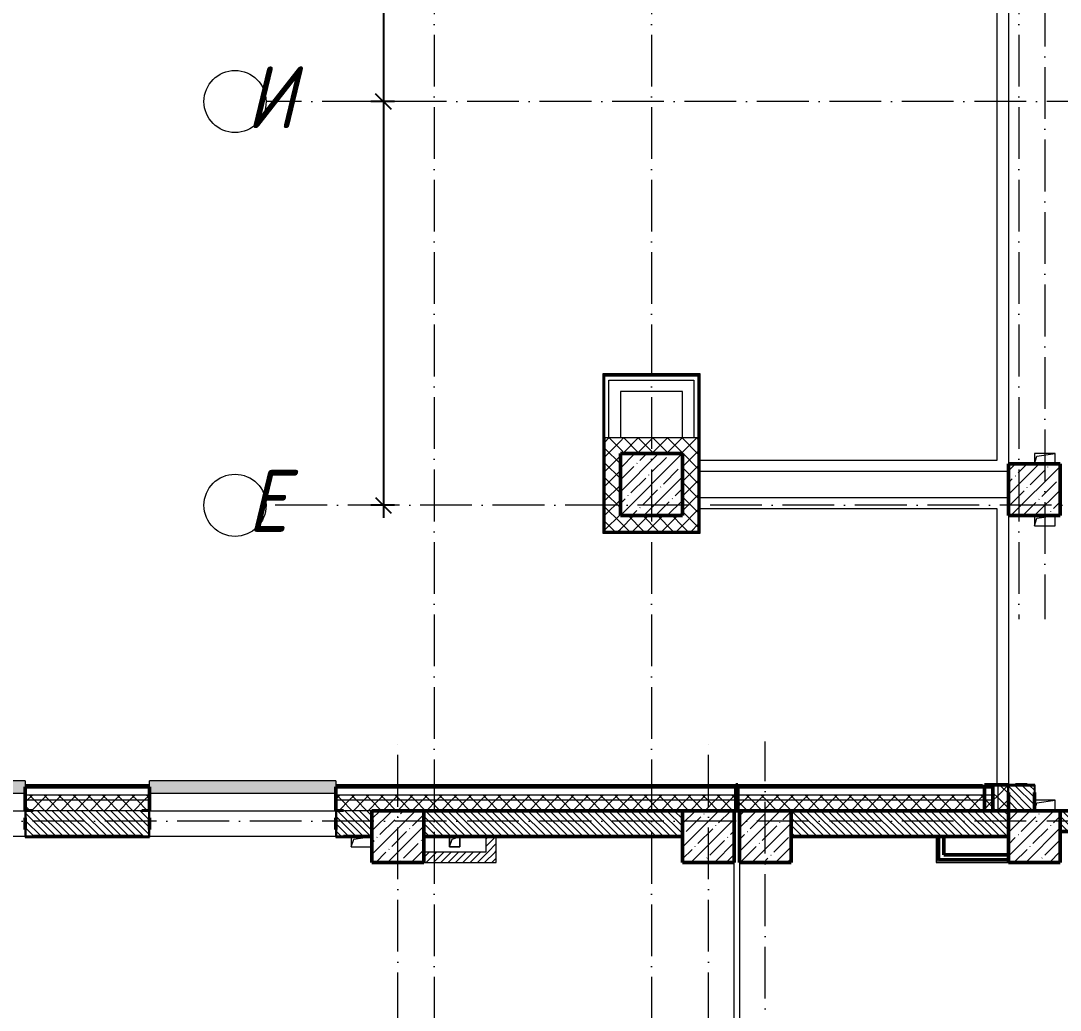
# Model space of a CAD drawing. Header units: millimetres. Extents: x -401725 to 250493, y 305116 to 802890.
# Drawn here: x -111559 to -101515, y 466570 to 476127 of the extents above; entities that cross this region are included whole.
import ezdxf

# ---------------------------------------------------------------- set-up
doc = ezdxf.new("R2010")
doc.units = ezdxf.units.MM
doc.linetypes.add('50_200_ШТРИХ_1Т_ш5_п1_п1_', pattern=[700, 500, -100, 0, -100])
for name, color, linetype, lineweight in [('A-____-____-DIMS', 7, 'Continuous', 9), ('A-FLOR-____-OTLN', 7, 'Continuous', 9), ('A-GENM-____-MCUT', 7, 'Continuous', 25), ('A-GENM-____-OTLN', 7, 'Continuous', 9), ('A-GENM-____-OTLN-1', 7, 'Continuous', 25), ('A-GLAZ-____-OTLN', 7, 'Continuous', 9), ('A-WALL-____-MCUT-2', 7, 'Continuous', 50), ('A-WALL-____-MCUT-3', 7, 'Continuous', 9), ('A-WALL-____-OTLN', 7, 'Continuous', 9), ('A-WALL-____-PATT-1', 7, 'Continuous', 9), ('A-WALL-FNSH-MCUT-1', 7, 'Continuous', 9), ('S-COLS-____-MCUT', 7, 'Continuous', 50), ('S-COLS-____-OTLN', 7, 'Continuous', 9), ('S-GRID-____-IDEN', 7, 'Continuous', 9), ('S-GRID-____-OTLN-1', 7, '50_200_ШТРИХ_1Т_ш5_п1_п1_', 9)]:
    doc.layers.add(name, color=color, linetype=linetype, lineweight=lineweight)
doc.layers.add('A-GLAZ-____-OTLN-1', color=7, linetype='Continuous', lineweight=9, true_color=0xc0c0c0)
doc.styles.add('ISOCPEUR_I', font='isocpeui.ttf', dxfattribs={"width": 0.9, "height": 2.5})
doc.dimstyles.new('ISO-2_5_0_9К_БОЛЬШОЙ_ОСИ', dxfattribs={"dimscale": 304.8, "dimtxt": 248.995294, "dimasz": 0.492126, "dimexe": 0.393701, "dimexo": 0, "dimgap": 0, "dimtad": 1, "dimdec": 0, "dimzin": 0, "dimdsep": 46, "dimtxsty": 'ISOCPEUR_I', "dimblk1": 'OBLIQUE', "dimblk2": 'OBLIQUE', "dimsah": 1, "dimcen": 0.09, "dimdle": 0.393701, "dimazin": 0, "dimtfac": 1, "dimtdec": 4, "dimtix": 1, "dimtmove": 0, "dimatfit": 3, "dimfxl": 1, "dimtvp": 1, "dimtolj": 1, "dimtzin": 0, "dimarcsym": 2})
pattern_1 = [(45, (-176515.07, 459015.94), (-70.71068, 70.71068), []), (135, (-176515.07, 459015.94), (-70.71068, -70.71068), [])]
pattern_2 = [(135, (-176515.067, 459015.94), (-35.35534, -35.35534), [])]
pattern_3 = [(45, (-176515.067, 459015.94), (-35.35534, 35.35534), [])]
pattern_4 = [(45, (-176515.07, 459015.94), (-85.53659, 85.53659), []), (45, (-176458.04, 459015.94), (-85.53659, 85.53659), [])]

# ---------------------------------------------------------------- blocks, each defined once
blk = doc.blocks.new('BSC_Колонна _Прямоугольная - 600х600-V86-АР1_План отверстий 1 этажа в осях 1-64_А-ГГ')
at = {"layer": 'S-COLS-____-OTLN'}
h = blk.add_hatch(dxfattribs=at)
h.set_pattern_fill('FP_118', color=256, style=0, pattern_type=2)
h.set_pattern_definition([(45, (-71050, -12631.04), (-114.04925, 114.04925), []), (45, (-70935.95, -12631.04), (-114.04925, 114.04925), [201.613, -40.323, 3.353, -36.97])])
h.paths.add_polyline_path([(-300, -300), (300, -300), (300, 300), (-300, 300), (-300, 143)], flags=0)
at = {"layer": 'S-COLS-____-MCUT'}
for p, q in [((300, 300), (-300, 300)), ((-300, 300), (-300, -300)), ((300, -300), (300, 300)), ((-300, -300), (300, -300))]:
    blk.add_line(p, q, dxfattribs=at)
blk = doc.blocks.new('BSC_Колонна _Прямоугольная - 500х500-V107-АР1_План отверстий 1 этажа в осях 1-64_А-ГГ')
at = {"layer": 'S-COLS-____-OTLN'}
h = blk.add_hatch(dxfattribs=at)
h.set_pattern_fill('FP_139', color=256, style=0, pattern_type=2)
h.set_pattern_definition([(45, (-68600, -9231.04), (-114.04925, 114.04925), []), (45, (-68485.95, -9231.04), (-114.04925, 114.04925), [201.613, -40.323, 3.353, -36.97])])
h.paths.add_polyline_path([(-250, -250), (250, -250), (250, 250), (-250, 250), (-250, 103)], flags=0)
at = {"layer": 'S-COLS-____-MCUT'}
for p, q in [((250, 250), (-250, 250)), ((-250, 250), (-250, -250)), ((250, -250), (250, 250)), ((-250, -250), (250, -250))]:
    blk.add_line(p, q, dxfattribs=at)
blk = doc.blocks.new('BSC_Колонна _Прямоугольная - 500х500-V124-АР1_План отверстий 1 этажа в осях 1-64_А-ГГ')
at = {"layer": 'S-COLS-____-OTLN'}
h = blk.add_hatch(dxfattribs=at)
h.set_pattern_fill('FP_157', color=256, style=0, pattern_type=2)
h.set_pattern_definition([(45, (-72150, -9231.04), (-114.04925, 114.04925), []), (45, (-72035.95, -9231.04), (-114.04925, 114.04925), [201.613, -40.323, 3.353, -36.97])])
h.paths.add_polyline_path([(-250, -250), (250, -250), (250, 250), (-250, 250)], flags=0)
at = {"layer": 'S-COLS-____-MCUT'}
for p, q in [((250, 250), (-250, 250)), ((-250, 250), (-250, -250)), ((250, -250), (250, 250)), ((-250, -250), (250, -250))]:
    blk.add_line(p, q, dxfattribs=at)
blk = doc.blocks.new('BSC_Колонна _Прямоугольная - 500х500-V125-АР1_План отверстий 1 этажа в осях 1-64_А-ГГ')
at = {"layer": 'S-COLS-____-OTLN'}
h = blk.add_hatch(dxfattribs=at)
h.set_pattern_fill('FP_158', color=256, style=0, pattern_type=2)
h.set_pattern_definition([(45, (-71600, -9231.04), (-114.04925, 114.04925), []), (45, (-71485.95, -9231.04), (-114.04925, 114.04925), [201.613, -40.323, 3.353, -36.97])])
h.paths.add_polyline_path([(-250, -250), (250, -250), (250, 250), (-250, 250)], flags=0)
at = {"layer": 'S-COLS-____-MCUT'}
for p, q in [((250, 250), (-250, 250)), ((-250, 250), (-250, -250)), ((250, -250), (250, 250)), ((-250, -250), (250, -250))]:
    blk.add_line(p, q, dxfattribs=at)
blk = doc.blocks.new('BSC_Колонна _Прямоугольная - 500х500-V145-АР1_План отверстий 1 этажа в осях 1-64_А-ГГ')
at = {"layer": 'S-COLS-____-OTLN'}
h = blk.add_hatch(dxfattribs=at)
h.set_pattern_fill('FP_179', color=256, style=0, pattern_type=2)
h.set_pattern_definition([(45, (-74750, -12581.04), (-114.04925, 114.04925), []), (45, (-74635.95, -12581.04), (-114.04925, 114.04925), [201.613, -40.323, 3.353, -36.97])])
h.paths.add_polyline_path([(-250, -250), (250, -250), (250, 250), (-250, 250)], flags=0)
at = {"layer": 'S-COLS-____-MCUT'}
for p, q in [((250, 250), (-250, 250)), ((-250, 250), (-250, -250)), ((250, -250), (250, 250)), ((-250, -250), (250, -250))]:
    blk.add_line(p, q, dxfattribs=at)
blk = doc.blocks.new('BSC_Колонна _Прямоугольная - 500х500-V150-АР1_План отверстий 1 этажа в осях 1-64_А-ГГ')
at = {"layer": 'S-COLS-____-OTLN'}
h = blk.add_hatch(dxfattribs=at)
h.set_pattern_fill('FP_185', color=256, style=0, pattern_type=2)
h.set_pattern_definition([(45, (-74750, -9231.04), (-114.04925, 114.04925), []), (45, (-74635.95, -9231.04), (-114.04925, 114.04925), [201.613, -40.323, 3.353, -36.97])])
h.paths.add_polyline_path([(-250, -250), (250, -250), (250, 250), (-250, 250), (-250, 103)], flags=0)
at = {"layer": 'S-COLS-____-MCUT'}
for p, q in [((250, 250), (-250, 250)), ((-250, 250), (-250, -250)), ((250, -250), (250, 250)), ((-250, -250), (250, -250))]:
    blk.add_line(p, q, dxfattribs=at)
blk = doc.blocks.new('Фахверк_СКБ_Уголок - 250_2700-27497298-АР1_План отверстий 1 этажа в осях 1-64_А-ГГ')
at = {"layer": 'A-GENM-____-MCUT'}
for p, q in [((200, 181), (125, 181)), ((125, 181), (125, 106)), ((125, 106), (131, 106)), ((131, 106), (131, 175)), ((131, 175), (200, 175)), ((200, 175), (200, 181)), ((131, -6), (125, -6)), ((125, -6), (125, -81)), ((125, -81), (200, -81)), ((131, -75), (131, -6)), ((200, -75), (131, -75)), ((200, -81), (200, -75))]:
    blk.add_line(p, q, dxfattribs=at)
blk = doc.blocks.new('AR_Отверстие прямоугольное _в плите_ - AR_Отверстие прямоугольное _в плите_-V168-АР1_План отверстий 1 этажа в осях 1-64_А-ГГ')
at = {"layer": 'A-GENM-____-OTLN'}
for p, q in [((-50, 50), (-50, -50)), ((-50, -50), (-25, 25)), ((-25, 25), (50, 50)), ((50, -50), (50, 50)), ((-50, -50), (50, -50))]:
    blk.add_line(p, q, dxfattribs=at)
blk = doc.blocks.new('AR_Отверстие прямоугольное _в плите_ - AR_Отверстие прямоугольное _в плите_-V178-АР1_План отверстий 1 этажа в осях 1-64_А-ГГ')
at = {"layer": 'A-GENM-____-OTLN'}
for p, q in [((-100, 50), (-100, -50)), ((-100, -50), (-75, 25)), ((-75, 25), (100, 50)), ((-100, -50), (100, -50))]:
    blk.add_line(p, q, dxfattribs=at)
blk = doc.blocks.new('AR_Отверстие прямоугольное _в плите_ - AR_Отверстие прямоугольное _в плите_-V179-АР1_План отверстий 1 этажа в осях 1-64_А-ГГ')
at = {"layer": 'A-GENM-____-OTLN'}
for p, q in [((-100, 50), (-100, -50)), ((-100, -50), (-75, 25)), ((-75, 25), (100, 50)), ((100, -50), (100, 50)), ((-100, -50), (100, -50))]:
    blk.add_line(p, q, dxfattribs=at)
blk = doc.blocks.new('AR_Отверстие прямоугольное _в плите_ - AR_Отверстие прямоугольное _в плите_-V180-АР1_План отверстий 1 этажа в осях 1-64_А-ГГ')
at = {"layer": 'A-GENM-____-OTLN'}
for p, q in [((100, 50), (-100, 50)), ((-100, 50), (-100, -50)), ((-100, -50), (-75, 25)), ((-75, 25), (100, 50)), ((100, -50), (100, 50))]:
    blk.add_line(p, q, dxfattribs=at)
blk = doc.blocks.new('AR_Отверстие прямоугольное _в плите_ - AR_Отверстие прямоугольное _в плите_-V170-АР1_План отверстий 1 этажа в осях 1-64_А-ГГ')
at = {"layer": 'A-GENM-____-OTLN'}
for p, q in [((100, 50), (-100, 50)), ((-100, -50), (-75, 25)), ((-75, 25), (100, 50)), ((100, -50), (100, 50))]:
    blk.add_line(p, q, dxfattribs=at)
blk = doc.blocks.new('Отлив_СКБ - Отлив витража_120_НВФ-31885689-АР1_План отверстий 1 этажа в осях 1-64_А-ГГ')
at = {"layer": 'A-GLAZ-____-OTLN-1'}
for points in [[(1800, 2), (1800, 120), (0, 120), (0, 2), (1264, 2)], [(1264, 0), (1800, 0), (1800, 2), (0, 2), (0, 0)]]:
    blk.add_hatch(color=256, dxfattribs=at).paths.add_polyline_path(points, flags=0)
at = {"layer": 'A-GLAZ-____-OTLN'}
for p, q in [((0, 83), (0, 120)), ((1800, 120), (0, 120)), ((1800, 120), (1800, 83)), ((0, 2), (1800, 2)), ((1800, 0), (0, 0))]:
    blk.add_line(p, q, dxfattribs=at)
blk = doc.blocks.new('Стены 6 - Стены 4-31195849-АР1_План отверстий 1 этажа в осях 1-64_А-ГГ')
at = {"layer": 'A-WALL-____-MCUT-2'}
for p, q in [((-1799, 41030), (-1799, 41010)), ((-1549, 41030), (-1799, 41030)), ((-1799, 41010), (-1549, 41010)), ((-1549, 41010), (-1549, 41030))]:
    blk.add_line(p, q, dxfattribs=at)
blk = doc.blocks.new('Ось сетки - Круг_Ø6_00__ISO-2_5_0_9K_-25732049-АР1_План отверстий 1 этажа в осях 1-64_А-ГГ')
at = {"layer": 'S-GRID-____-IDEN'}
blk.add_circle((0, 0), 3, dxfattribs=at)
blk = doc.blocks.new('_Oblique')
at = {"color": 0, "linetype": 'ByBlock', "lineweight": -2}
blk.add_line((-0.5, -0.5), (0.5, 0.5), dxfattribs=at)
blk = doc.blocks.new('*D13318')
at = {"layer": 'A-____-____-DIMS', "color": 0, "lineweight": -2, "transparency": 16777216}
for p, q in [((-108055, 477817), (-108055, 475227)), ((-107949, 477697), (-108175, 477697)), ((-107949, 475347), (-108175, 475347))]:
    blk.add_line(p, q, dxfattribs=at)
at = {"layer": 'Defpoints', "color": 0, "transparency": 16777216}
for p in [(-107949, 477697), (-108055, 475347), (-107949, 475347)]:
    blk.add_point(p, dxfattribs=at)
at = {"layer": 'A-____-____-DIMS', "color": 0, "lineweight": -2, "transparency": 16777216, "xscale": 150, "yscale": 150, "zscale": 150}
for p, rotation in [((-108055, 477697), 90), ((-108055, 475347), 270)]:
    blk.add_blockref('_Oblique', p, dxfattribs=dict(at, rotation=rotation))
at = {"layer": 'A-____-____-DIMS', "color": 0, "transparency": 16777216, "insert": (-108056, 476522), "char_height": 2.5, "width": 758.48, "attachment_point": 5, "rotation": 90, "style": 'ISOCPEUR_I'}
blk.add_mtext('\\A1;2350', dxfattribs=at)
blk = doc.blocks.new('*D13319')
at = {"layer": 'A-____-____-DIMS', "color": 0, "lineweight": -2, "transparency": 16777216}
for p, q in [((-108055, 475467), (-108055, 471327)), ((-107949, 475347), (-108175, 475347)), ((-107949, 471447), (-108175, 471447))]:
    blk.add_line(p, q, dxfattribs=at)
at = {"layer": 'Defpoints', "color": 0, "transparency": 16777216}
for p in [(-107949, 475347), (-108055, 471447), (-107949, 471447)]:
    blk.add_point(p, dxfattribs=at)
at = {"layer": 'A-____-____-DIMS', "color": 0, "lineweight": -2, "transparency": 16777216, "xscale": 150, "yscale": 150, "zscale": 150}
for p, rotation in [((-108055, 475347), 90), ((-108055, 471447), 270)]:
    blk.add_blockref('_Oblique', p, dxfattribs=dict(at, rotation=rotation))
at = {"layer": 'A-____-____-DIMS', "color": 0, "transparency": 16777216, "insert": (-108056, 473397), "char_height": 2.5, "width": 758.48, "attachment_point": 5, "rotation": 90, "style": 'ISOCPEUR_I'}
blk.add_mtext('\\A1;3900', dxfattribs=at)

msp = doc.modelspace()

# ---------------------------------------------------------------- hatches: boundary and pattern name
at = {"layer": 'A-WALL-____-PATT-1'}
h = msp.add_hatch(dxfattribs=at)
h.set_pattern_fill('FP_1', color=256, style=0, pattern_type=2)
h.set_pattern_definition(pattern_1)
h.paths.add_polyline_path([(-102165.0675, 468496.983), (-102115.0675, 468496.983), (-102115.0675, 468746.983), (-102165.0675, 468746.983)], flags=0)
h.paths.add_polyline_path([(-102115.0675, 501946.983), (-102115.0675, 501996.983), (-102165.0675, 501996.983), (-102165.0675, 501946.983)], flags=0)
h = msp.add_hatch(dxfattribs=at)
h.set_pattern_fill('FP_1', color=256, style=0, pattern_type=2)
h.set_pattern_definition(pattern_1)
h.paths.add_polyline_path([(-102021.0675, 468496.983), (-102015.0675, 468496.983), (-102015.0675, 468671.983), (-102021.0675, 468671.983), (-102021.0675, 468746.983), (-102115.0675, 468746.983), (-102115.0675, 468496.983), (-102036.2849, 468496.983)], flags=0)
h.paths.add_polyline_path([(-102115.0675, 501946.983), (-102015.0675, 501946.983), (-102015.0675, 501996.983), (-102115.0675, 501996.983)], flags=0)
h = msp.add_hatch(dxfattribs=at)
h.set_pattern_fill('FP_1', color=256, style=0, pattern_type=2)
h.set_pattern_definition(pattern_1)
h.paths.add_polyline_path([(-105765.0675, 471196.983), (-105765.0675, 472096.983), (-105915.0675, 472096.983), (-105915.0675, 471196.983), (-105831.446, 471196.983)], flags=0)
h = msp.add_hatch(dxfattribs=at)
h.set_pattern_fill('FP_1', color=256, style=0, pattern_type=2)
h.set_pattern_definition(pattern_1)
h.paths.add_polyline_path([(-105165.0675, 471946.983), (-105165.0675, 472096.983), (-105765.0675, 472096.983), (-105765.0675, 471946.983)], flags=0)
h = msp.add_hatch(dxfattribs=at)
h.set_pattern_fill('FP_1', color=256, style=0, pattern_type=2)
h.set_pattern_definition(pattern_1)
h.paths.add_polyline_path([(-105165.0675, 471196.983), (-105015.0675, 471196.983), (-105015.0675, 472096.983), (-105165.0675, 472096.983), (-105165.0675, 471346.983)], flags=0)
h = msp.add_hatch(dxfattribs=at)
h.set_pattern_fill('FP_1', color=256, style=0, pattern_type=2)
h.set_pattern_definition(pattern_1)
h.paths.add_polyline_path([(-105165.0675, 471196.983), (-105165.0675, 471346.983), (-105765.0675, 471346.983), (-105765.0675, 471196.983)], flags=0)
h = msp.add_hatch(dxfattribs=at)
h.set_pattern_fill('FP_3', color=256, style=0, pattern_type=2)
h.set_pattern_definition(pattern_4)
h.paths.add_polyline_path([(-104650.0675, 468726.983), (-104650.0675, 468746.983), (-108515.0675, 468746.983), (-108515.0675, 468726.983), (-105831.446, 468726.983)], flags=0)
h.paths.add_polyline_path([(-110315.0675, 468726.983), (-110315.0675, 468746.983), (-111515.0675, 468746.983), (-111515.0675, 468726.983), (-111133.8389, 468726.983)], flags=0)
h.paths.add_polyline_path([(-113785.0353, 468726.983), (-113315.0675, 468726.983), (-113315.0675, 468746.983), (-114515.0675, 468746.983), (-114515.0675, 468726.983)], flags=0)
h.paths.add_polyline_path([(-122315.0675, 468726.983), (-122315.0675, 468746.983), (-123515.0675, 468746.983), (-123515.0675, 468726.983), (-123506.0889, 468726.983)], flags=0)
h.paths.add_polyline_path([(-125315.0675, 468726.983), (-125315.0675, 468746.983), (-126515.0675, 468746.983), (-126515.0675, 468726.983)], flags=0)
h.paths.add_polyline_path([(-131315.0675, 468726.983), (-131315.0675, 468746.983), (-132515.0675, 468746.983), (-132515.0675, 468726.983), (-132343.4104, 468726.983)], flags=0)
h.paths.add_polyline_path([(-128315.0675, 468726.983), (-128315.0675, 468746.983), (-129515.0675, 468746.983), (-129515.0675, 468726.983), (-128808.4818, 468726.983)], flags=0)
h.paths.add_polyline_path([(-134315.0675, 468726.983), (-134315.0675, 468746.983), (-135515.0675, 468746.983), (-135515.0675, 468726.983), (-134994.6068, 468726.983)], flags=0)
h.paths.add_polyline_path([(-138087.6693, 468726.983), (-137315.0675, 468726.983), (-137315.0675, 468746.983), (-138180.0675, 468746.983), (-138180.0675, 468726.983)], flags=0)
h = msp.add_hatch(dxfattribs=at)
h.set_pattern_fill('FP_3', color=256, style=0, pattern_type=2)
h.set_pattern_definition(pattern_4)
h.paths.add_polyline_path([(-102265.0675, 468726.983), (-102265.0675, 468746.983), (-104630.0675, 468746.983), (-104630.0675, 468726.983), (-102296.5175, 468726.983)], flags=0)
h = msp.add_hatch(dxfattribs=at)
h.set_pattern_fill('FP_6', color=256, style=0, pattern_type=2)
h.set_pattern_definition(pattern_2)
h.paths.add_polyline_path([(-102015.0675, 468496.983), (-101765.0675, 468496.983), (-101765.0675, 468740.983), (-101834.0675, 468740.983), (-101834.0675, 468746.983), (-101946.0675, 468746.983), (-101946.0675, 468740.983), (-102015.0675, 468740.983), (-102015.0675, 468671.983)], flags=0)
h = msp.add_hatch(dxfattribs=at)
h.set_pattern_fill('FP_1', color=256, style=0, pattern_type=2)
h.set_pattern_definition(pattern_1)
h.paths.add_polyline_path([(-104650.0675, 468596.983), (-104650.0675, 468646.983), (-108515.0675, 468646.983), (-108515.0675, 468596.983), (-105831.446, 468596.983)], flags=0)
h.paths.add_polyline_path([(-111133.8389, 468596.983), (-110315.0675, 468596.983), (-110315.0675, 468646.983), (-111515.0675, 468646.983), (-111515.0675, 468596.983)], flags=0)
h.paths.add_polyline_path([(-113315.0675, 468596.983), (-113315.0675, 468646.983), (-114515.0675, 468646.983), (-114515.0675, 468596.983), (-113785.0353, 468596.983)], flags=0)
h.paths.add_polyline_path([(-122315.0675, 468596.983), (-122315.0675, 468646.983), (-123515.0675, 468646.983), (-123515.0675, 468596.983), (-123506.0889, 468596.983)], flags=0)
h.paths.add_polyline_path([(-125315.0675, 468596.983), (-125315.0675, 468646.983), (-126515.0675, 468646.983), (-126515.0675, 468596.983)], flags=0)
h.paths.add_polyline_path([(-128808.4818, 468596.983), (-128315.0675, 468596.983), (-128315.0675, 468646.983), (-129515.0675, 468646.983), (-129515.0675, 468596.983)], flags=0)
h.paths.add_polyline_path([(-131315.0675, 468596.983), (-131315.0675, 468646.983), (-132515.0675, 468646.983), (-132515.0675, 468596.983), (-132343.4104, 468596.983)], flags=0)
h.paths.add_polyline_path([(-134315.0675, 468596.983), (-134315.0675, 468646.983), (-135515.0675, 468646.983), (-135515.0675, 468596.983), (-134994.6068, 468596.983)], flags=0)
h.paths.add_polyline_path([(-137645.8032, 468596.983), (-137315.0675, 468596.983), (-137315.0675, 468646.983), (-138180.0675, 468646.983), (-138180.0675, 468596.983), (-138087.6693, 468596.983)], flags=0)
h = msp.add_hatch(dxfattribs=at)
h.set_pattern_fill('FP_1', color=256, style=0, pattern_type=2)
h.set_pattern_definition(pattern_1)
h.paths.add_polyline_path([(-102165.0675, 468596.983), (-102165.0675, 468646.983), (-104630.0675, 468646.983), (-104630.0675, 468596.983), (-102296.5175, 468596.983)], flags=0)
h = msp.add_hatch(dxfattribs=at)
h.set_pattern_fill('FP_1', color=256, style=0, pattern_type=2)
h.set_pattern_definition(pattern_1)
h.paths.add_polyline_path([(-105165.0675, 468496.983), (-104650.0675, 468496.983), (-104650.0675, 468596.983), (-108515.0675, 468596.983), (-108515.0675, 468502.983), (-108440.0675, 468502.983), (-108440.0675, 468496.983), (-105831.446, 468496.983)], flags=0)
h.paths.add_polyline_path([(-110390.0675, 468496.983), (-110390.0675, 468502.983), (-110315.0675, 468502.983), (-110315.0675, 468596.983), (-111515.0675, 468596.983), (-111515.0675, 468502.983), (-111440.0675, 468502.983), (-111440.0675, 468496.983), (-111133.8389, 468496.983)], flags=0)
h.paths.add_polyline_path([(-114165.0675, 468496.983), (-113390.0675, 468496.983), (-113390.0675, 468502.983), (-113315.0675, 468502.983), (-113315.0675, 468596.983), (-114515.0675, 468596.983), (-114515.0675, 468502.983), (-114440.0675, 468502.983), (-114440.0675, 468496.983)], flags=0)
h.paths.add_polyline_path([(-122665.0675, 468496.983), (-122390.0675, 468496.983), (-122390.0675, 468502.983), (-122315.0675, 468502.983), (-122315.0675, 468596.983), (-123515.0675, 468596.983), (-123515.0675, 468502.983), (-123440.0675, 468502.983), (-123440.0675, 468496.983), (-123165.0675, 468496.983)], flags=0)
h.paths.add_polyline_path([(-126165.0675, 468496.983), (-125390.0675, 468496.983), (-125390.0675, 468502.983), (-125315.0675, 468502.983), (-125315.0675, 468596.983), (-126515.0675, 468596.983), (-126515.0675, 468502.983), (-126440.0675, 468502.983), (-126440.0675, 468496.983)], flags=0)
h.paths.add_polyline_path([(-128390.0675, 468496.983), (-128390.0675, 468502.983), (-128315.0675, 468502.983), (-128315.0675, 468596.983), (-129515.0675, 468596.983), (-129515.0675, 468502.983), (-129440.0675, 468502.983), (-129440.0675, 468496.983), (-128808.4818, 468496.983)], flags=0)
h.paths.add_polyline_path([(-131665.0675, 468496.983), (-131390.0675, 468496.983), (-131390.0675, 468502.983), (-131315.0675, 468502.983), (-131315.0675, 468596.983), (-132515.0675, 468596.983), (-132515.0675, 468502.983), (-132440.0675, 468502.983), (-132440.0675, 468496.983), (-132343.4104, 468496.983)], flags=0)
h.paths.add_polyline_path([(-134390.0675, 468496.983), (-134390.0675, 468502.983), (-134315.0675, 468502.983), (-134315.0675, 468596.983), (-135515.0675, 468596.983), (-135515.0675, 468502.983), (-135440.0675, 468502.983), (-135440.0675, 468496.983), (-134994.6068, 468496.983)], flags=0)
h.paths.add_polyline_path([(-137665.0675, 468496.983), (-137390.0675, 468496.983), (-137390.0675, 468502.983), (-137315.0675, 468502.983), (-137315.0675, 468596.983), (-138180.0675, 468596.983), (-138180.0675, 468496.983), (-138087.6693, 468496.983)], flags=0)
h = msp.add_hatch(dxfattribs=at)
h.set_pattern_fill('FP_1', color=256, style=0, pattern_type=2)
h.set_pattern_definition(pattern_1)
h.paths.add_polyline_path([(-102165.0675, 468496.983), (-102165.0675, 468596.983), (-104630.0675, 468596.983), (-104630.0675, 468496.983), (-102296.5175, 468496.983)], flags=0)
h = msp.add_hatch(dxfattribs=at)
h.set_pattern_fill('FP_6', color=256, style=0, pattern_type=2)
h.set_pattern_definition(pattern_2)
h.paths.add_polyline_path([(-108165.0675, 468246.983), (-108165.0675, 468496.983), (-108509.0675, 468496.983), (-108509.0675, 468427.983), (-108515.0675, 468427.983), (-108515.0675, 468315.983), (-108509.0675, 468315.983), (-108509.0675, 468246.983), (-108440.0675, 468246.983)], flags=0)
h.paths.add_polyline_path([(-110321.0675, 468246.983), (-110321.0675, 468315.983), (-110315.0675, 468315.983), (-110315.0675, 468427.983), (-110321.0675, 468427.983), (-110321.0675, 468496.983), (-111509.0675, 468496.983), (-111509.0675, 468427.983), (-111515.0675, 468427.983), (-111515.0675, 468315.983), (-111509.0675, 468315.983), (-111509.0675, 468246.983), (-110390.0675, 468246.983)], flags=0)
h.paths.add_polyline_path([(-113321.0675, 468246.983), (-113321.0675, 468315.983), (-113315.0675, 468315.983), (-113315.0675, 468427.983), (-113321.0675, 468427.983), (-113321.0675, 468496.983), (-113665.0675, 468496.983), (-113665.0675, 468246.983), (-113390.0675, 468246.983)], flags=0)
h = msp.add_hatch(dxfattribs=at)
h.set_pattern_fill('FP_6', color=256, style=0, pattern_type=2)
h.set_pattern_definition(pattern_2)
h.paths.add_polyline_path([(-107065.0675, 468246.983), (-107065.0675, 468496.983), (-107665.0675, 468496.983), (-107665.0675, 468246.983), (-107598.9103, 468246.983)], flags=0)
h = msp.add_hatch(dxfattribs=at)
h.set_pattern_fill('FP_6', color=256, style=0, pattern_type=2)
h.set_pattern_definition(pattern_2)
h.paths.add_polyline_path([(-105165.0675, 468246.983), (-105165.0675, 468496.983), (-107065.0675, 468496.983), (-107065.0675, 468246.983), (-105831.446, 468246.983)], flags=0)
h = msp.add_hatch(dxfattribs=at)
h.set_pattern_fill('FP_6', color=256, style=0, pattern_type=2)
h.set_pattern_definition(pattern_2)
h.paths.add_polyline_path([(-104063.9818, 468246.983), (-102015.0675, 468246.983), (-102015.0675, 468496.983), (-104115.0675, 468496.983), (-104115.0675, 468246.983)], flags=0)
h = msp.add_hatch(dxfattribs=at)
h.set_pattern_fill('FP_6', color=256, style=0, pattern_type=2)
h.set_pattern_definition(pattern_2)
h.paths.add_polyline_path([(-99209.0675, 468296.983), (-99015.0675, 468296.983), (-99015.0675, 468496.983), (-99209.0675, 468496.983), (-99209.0675, 468427.983), (-99215.0675, 468427.983), (-99215.0675, 468365.983), (-99209.0675, 468365.983), (-99209.0675, 468302.983)], flags=0)
h.paths.add_polyline_path([(-101321.0675, 468296.983), (-101321.0675, 468365.983), (-101315.0675, 468365.983), (-101315.0675, 468427.983), (-101321.0675, 468427.983), (-101321.0675, 468496.983), (-101515.0675, 468496.983), (-101515.0675, 468296.983), (-101390.0675, 468296.983)], flags=0)
h = msp.add_hatch(dxfattribs=at)
h.set_pattern_fill('FP_5', color=256, style=0, pattern_type=2)
h.set_pattern_definition(pattern_3)
h.paths.add_polyline_path([(-106965.0675, 468096.983), (-106965.0675, 468246.983), (-107065.0675, 468246.983), (-107065.0675, 468096.983)], flags=0)
h = msp.add_hatch(dxfattribs=at)
h.set_pattern_fill('FP_5', color=256, style=0, pattern_type=2)
h.set_pattern_definition(pattern_3)
h.paths.add_polyline_path([(-107665.0675, 467996.983), (-106965.0675, 467996.983), (-106965.0675, 468096.983), (-107665.0675, 468096.983)], flags=0)

# ---------------------------------------------------------------- linework, layer by layer
at = {"layer": 'A-FLOR-____-OTLN'}
for p, q in [((-107415.0675, 468146.983), (-107415.0675, 468246.983)), ((-107315.0675, 468246.983), (-107315.0675, 468146.983)), ((-107315.0675, 468146.983), (-107415.0675, 468146.983)), ((-104665.0675, 465096.983), (-104665.0675, 467996.983)), ((-104615.0675, 467996.983), (-104615.0675, 465096.983))]:
    msp.add_line(p, q, dxfattribs=at)
at = {"layer": 'A-WALL-____-MCUT-2'}
for p, q in [((-102245.0675, 468746.983), (-102245.0675, 468496.983)), ((-102021.0675, 468746.983), (-102245.0675, 468746.983)), ((-101834.0675, 468746.983), (-101946.0675, 468746.983)), ((-110315.0675, 468726.983), (-111515.0675, 468726.983)), ((-111515.0675, 468726.983), (-111515.0675, 468502.983)), ((-110315.0675, 468502.983), (-110315.0675, 468726.983)), ((-104650.0675, 468726.983), (-108515.0675, 468726.983)), ((-108515.0675, 468726.983), (-108515.0675, 468502.983)), ((-104650.0675, 468496.983), (-104650.0675, 468726.983)), ((-102165.0675, 468726.983), (-104630.0675, 468726.983)), ((-104630.0675, 468726.983), (-104630.0675, 468496.983)), ((-102165.0675, 468496.983), (-102165.0675, 468726.983)), ((-102015.0675, 468496.983), (-102015.0675, 468671.983)), ((-101765.0675, 468496.983), (-101765.0675, 468671.983)), ((-111515.0675, 468427.983), (-111515.0675, 468315.983)), ((-110315.0675, 468315.983), (-110315.0675, 468427.983)), ((-108515.0675, 468427.983), (-108515.0675, 468315.983)), ((-105165.0675, 468496.983), (-107665.0675, 468496.983)), ((-104665.0675, 468496.983), (-104650.0675, 468496.983)), ((-104630.0675, 468496.983), (-104615.0675, 468496.983)), ((-102015.0675, 468496.983), (-104115.0675, 468496.983)), ((-101390.0675, 468496.983), (-101515.0675, 468496.983)), ((-111440.0675, 468246.983), (-110390.0675, 468246.983)), ((-108440.0675, 468246.983), (-108165.0675, 468246.983)), ((-107665.0675, 468246.983), (-105165.0675, 468246.983)), ((-104115.0675, 468246.983), (-102015.0675, 468246.983)), ((-102690.0675, 468021.983), (-102690.0675, 468246.983)), ((-102640.0675, 468071.983), (-102640.0675, 468246.983)), ((-101515.0675, 468296.983), (-101390.0675, 468296.983)), ((-102015.0675, 468071.983), (-102640.0675, 468071.983)), ((-102015.0675, 468021.983), (-102690.0675, 468021.983))]:
    msp.add_line(p, q, dxfattribs=at)
at = {"layer": 'A-WALL-____-MCUT-3'}
for p, q in [((-105927.0675, 472708.983), (-105003.0675, 472708.983)), ((-105927.0675, 471184.983), (-105927.0675, 472708.983)), ((-105922.0675, 472703.983), (-105008.0675, 472703.983)), ((-105922.0675, 471189.983), (-105922.0675, 472703.983)), ((-105008.0675, 472703.983), (-105008.0675, 471189.983)), ((-105003.0675, 472708.983), (-105003.0675, 471184.983)), ((-105015.0675, 472096.983), (-105915.0675, 472096.983)), ((-105915.0675, 472096.983), (-105915.0675, 471196.983)), ((-105003.0675, 471184.983), (-105927.0675, 471184.983)), ((-105008.0675, 471189.983), (-105922.0675, 471189.983)), ((-105915.0675, 471196.983), (-105015.0675, 471196.983)), ((-102165.0675, 468496.983), (-102165.0675, 468746.983)), ((-102115.0675, 468496.983), (-102115.0675, 468746.983)), ((-110315.0675, 468646.983), (-111515.0675, 468646.983)), ((-104650.0675, 468646.983), (-108515.0675, 468646.983)), ((-102165.0675, 468646.983), (-104630.0675, 468646.983)), ((-110315.0675, 468596.983), (-111515.0675, 468596.983)), ((-104650.0675, 468596.983), (-108515.0675, 468596.983)), ((-102165.0675, 468596.983), (-104630.0675, 468596.983)), ((-110390.0675, 468496.983), (-111440.0675, 468496.983)), ((-108165.0675, 468496.983), (-108440.0675, 468496.983)), ((-102702.5675, 468009.483), (-102702.5675, 468246.983)), ((-102015.0675, 468009.483), (-102702.5675, 468009.483))]:
    msp.add_line(p, q, dxfattribs=at)
at = {"layer": 'A-WALL-____-OTLN'}
for p, q in [((-102015.0675, 477571.983), (-102015.0675, 471846.983)), ((-102125.0675, 471881.983), (-102125.0675, 477461.983)), ((-105875.0675, 472656.983), (-105055.0675, 472656.983)), ((-105875.0675, 472096.983), (-105875.0675, 472656.983)), ((-105055.0675, 472656.983), (-105055.0675, 472096.983)), ((-105165.0675, 472546.983), (-105765.0675, 472546.983)), ((-105765.0675, 472546.983), (-105765.0675, 472096.983)), ((-105165.0675, 472096.983), (-105165.0675, 472546.983)), ((-104995.0675, 471881.983), (-102125.0675, 471881.983)), ((-102015.0675, 471771.983), (-104995.0675, 471771.983)), ((-104995.0675, 471521.983), (-102015.0675, 471521.983)), ((-102125.0675, 471411.983), (-104995.0675, 471411.983)), ((-102125.0675, 468746.983), (-102125.0675, 471411.983)), ((-102015.0675, 471346.983), (-102015.0675, 468746.983)), ((-113315.0675, 468496.983), (-111515.0675, 468496.983)), ((-110315.0675, 468496.983), (-108515.0675, 468496.983)), ((-111515.0675, 468246.983), (-113315.0675, 468246.983)), ((-108515.0675, 468246.983), (-110315.0675, 468246.983))]:
    msp.add_line(p, q, dxfattribs=at)
at = {"layer": 'A-WALL-FNSH-MCUT-1'}
for p, q in [((-104995.0675, 472716.983), (-105935.0675, 472716.983)), ((-105935.0675, 472716.983), (-105935.0675, 471176.983)), ((-105915.0675, 472696.983), (-105015.0675, 472696.983)), ((-105915.0675, 471196.983), (-105915.0675, 472696.983)), ((-105015.0675, 472696.983), (-105015.0675, 471196.983)), ((-104995.0675, 471176.983), (-104995.0675, 472716.983)), ((-105935.0675, 471176.983), (-104995.0675, 471176.983)), ((-105915.0675, 471196.983), (-105915.0675, 471196.983)), ((-110315.0675, 468746.983), (-111515.0675, 468746.983)), ((-111515.0675, 468746.983), (-111515.0675, 468726.983)), ((-110315.0675, 468726.983), (-110315.0675, 468746.983)), ((-104650.0675, 468746.983), (-108515.0675, 468746.983)), ((-108515.0675, 468746.983), (-108515.0675, 468726.983)), ((-104650.0675, 468726.983), (-104650.0675, 468746.983)), ((-102265.0675, 468746.983), (-104630.0675, 468746.983)), ((-104630.0675, 468746.983), (-104630.0675, 468726.983)), ((-102265.0675, 468726.983), (-102265.0675, 468746.983)), ((-111515.0675, 468726.983), (-111515.0675, 468726.983)), ((-108515.0675, 468726.983), (-108515.0675, 468726.983)), ((-107065.0675, 468246.983), (-107065.0675, 468096.983)), ((-106965.0675, 467996.983), (-106965.0675, 468246.983)), ((-102715.0675, 468246.983), (-102715.0675, 467996.983)), ((-107065.0675, 468096.983), (-107665.0675, 468096.983)), ((-107665.0675, 467996.983), (-106965.0675, 467996.983)), ((-102715.0675, 467996.983), (-102015.0675, 467996.983))]:
    msp.add_line(p, q, dxfattribs=at)
at = {"layer": 'S-GRID-____-OTLN-1'}
for p, q in [((-107565.0675, 508896.9006), (-107565.0675, 454780.9128)), ((-105465.0675, 508896.9006), (-105465.0675, 454780.9128)), ((-101915.0675, 508896.9006), (-101915.0675, 470346.983)), ((-101665.0675, 508584.0266), (-101665.0675, 470346.983)), ((-72440.6609, 475346.983), (-109188.297, 475346.983)), ((-86196.2802, 471446.983), (-109188.297, 471446.983)), ((-107915.0675, 454533.3346), (-107915.0675, 469166.4803)), ((-104915.0675, 454533.3346), (-104915.0675, 469166.4803)), ((-104365.0675, 454780.9128), (-104365.0675, 469166.4803)), ((-72440.6609, 468396.983), (-180971.4299, 468396.983))]:
    msp.add_line(p, q, dxfattribs=at)

# ---------------------------------------------------------------- block references
at = {"layer": 'A-GENM-____-OTLN'}
for name, p in [('AR_Отверстие прямоугольное _в плите_ - AR_Отверстие прямоугольное _в плите_-V180-АР1_План отверстий 1 этажа в осях 1-64_А-ГГ', (-101665.0675, 471896.983)), ('AR_Отверстие прямоугольное _в плите_ - AR_Отверстие прямоугольное _в плите_-V179-АР1_План отверстий 1 этажа в осях 1-64_А-ГГ', (-101665.0675, 471296.983)), ('AR_Отверстие прямоугольное _в плите_ - AR_Отверстие прямоугольное _в плите_-V170-АР1_План отверстий 1 этажа в осях 1-64_А-ГГ', (-101665.0675, 468546.983)), ('AR_Отверстие прямоугольное _в плите_ - AR_Отверстие прямоугольное _в плите_-V178-АР1_План отверстий 1 этажа в осях 1-64_А-ГГ', (-108265.0675, 468196.983)), ('AR_Отверстие прямоугольное _в плите_ - AR_Отверстие прямоугольное _в плите_-V168-АР1_План отверстий 1 этажа в осях 1-64_А-ГГ', (-107365.0675, 468196.983))]:
    msp.add_blockref(name, p, dxfattribs=at)
at = {"layer": 'A-GENM-____-OTLN-1'}
for p, rotation in [((-101940.0675, 468871.983), 270), ((-110190.0675, 468421.983), 180)]:
    msp.add_blockref('Фахверк_СКБ_Уголок - 250_2700-27497298-АР1_План отверстий 1 этажа в осях 1-64_А-ГГ', p, dxfattribs=dict(at, rotation=rotation))
for p in [(-111640.0675, 468321.983), (-108640.0675, 468321.983)]:
    msp.add_blockref('Фахверк_СКБ_Уголок - 250_2700-27497298-АР1_План отверстий 1 этажа в осях 1-64_А-ГГ', p, dxfattribs=at)
at = {"layer": 'A-GLAZ-____-OTLN'}
for p in [(-113315.0675, 468663.983), (-110315.0675, 468663.983)]:
    msp.add_blockref('Отлив_СКБ - Отлив витража_120_НВФ-31885689-АР1_План отверстий 1 этажа в осях 1-64_А-ГГ', p, dxfattribs=at)
at = {"layer": 'A-WALL-____-OTLN', "rotation": 89.9999999999999}
msp.add_blockref('Стены 6 - Стены 4-31195849-АР1_План отверстий 1 этажа в осях 1-64_А-ГГ', (-63619.8255, 470295.4947), dxfattribs=at)
at = {"layer": 'S-COLS-____-OTLN'}
for name, p in [('BSC_Колонна _Прямоугольная - 600х600-V86-АР1_План отверстий 1 этажа в осях 1-64_А-ГГ', (-105465.0675, 471646.983)), ('BSC_Колонна _Прямоугольная - 500х500-V145-АР1_План отверстий 1 этажа в осях 1-64_А-ГГ', (-101765.0675, 471596.983)), ('BSC_Колонна _Прямоугольная - 500х500-V107-АР1_План отверстий 1 этажа в осях 1-64_А-ГГ', (-107915.0675, 468246.983)), ('BSC_Колонна _Прямоугольная - 500х500-V125-АР1_План отверстий 1 этажа в осях 1-64_А-ГГ', (-104915.0675, 468246.983)), ('BSC_Колонна _Прямоугольная - 500х500-V124-АР1_План отверстий 1 этажа в осях 1-64_А-ГГ', (-104365.0675, 468246.983)), ('BSC_Колонна _Прямоугольная - 500х500-V150-АР1_План отверстий 1 этажа в осях 1-64_А-ГГ', (-101765.0675, 468246.983))]:
    msp.add_blockref(name, p, dxfattribs=at)
at = {"layer": 'S-GRID-____-IDEN', "xscale": 99.99999999999993, "yscale": 99.99999999999993, "zscale": 99.99999999999993}
for p, rotation in [((-109488.297, 475346.983), 89.99999999999982), ((-109488.297, 471446.983), 89.9999999999998)]:
    msp.add_blockref('Ось сетки - Круг_Ø6_00__ISO-2_5_0_9K_-25732049-АР1_План отверстий 1 этажа в осях 1-64_А-ГГ', p, dxfattribs=dict(at, rotation=rotation))

# ---------------------------------------------------------------- texts
at = {"layer": 'S-GRID-____-IDEN', "char_height": 600, "attachment_point": 1, "style": 'ISOCPEUR_I'}
for s, insert, width in [('\\fISOCPEUR|b0|i1|c204|p34|;\\W.9;И', (-109379.4524, 475690.3125), 223.670812), ('\\fISOCPEUR|b0|i1|c204|p34|;\\W.9;Е', (-109370.4524, 471790.3125), 202.02525)]:
    msp.add_mtext(s, dxfattribs=dict(at, insert=insert, width=width))

# ---------------------------------------------------------------- dimensions: what is measured, and where the dimension line sits
at = {"layer": 'A-____-____-DIMS'}
for base, p1, p2, override, picture, middle in [((-108054.7095, 475346.983), (-107948.6435, 477696.983), (-107948.6435, 475346.983), {"dimpost": '<>', "dimfxl": 2350}, '*D13318', (-108055.9595, 476521.983)), ((-108054.7095, 471446.983), (-107948.6435, 475346.983), (-107948.6435, 471446.983), {"dimpost": '<>', "dimfxl": 3900}, '*D13319', (-108055.9595, 473396.983))]:
    dim = msp.add_linear_dim(base=base, p1=p1, p2=p2, angle=90, dimstyle='ISO-2_5_0_9К_БОЛЬШОЙ_ОСИ', override=override, dxfattribs=at)
    dim.commit()
    dim.dimension.update_dxf_attribs({"geometry": picture, "text_midpoint": middle})

doc.saveas('drawing.dxf')
